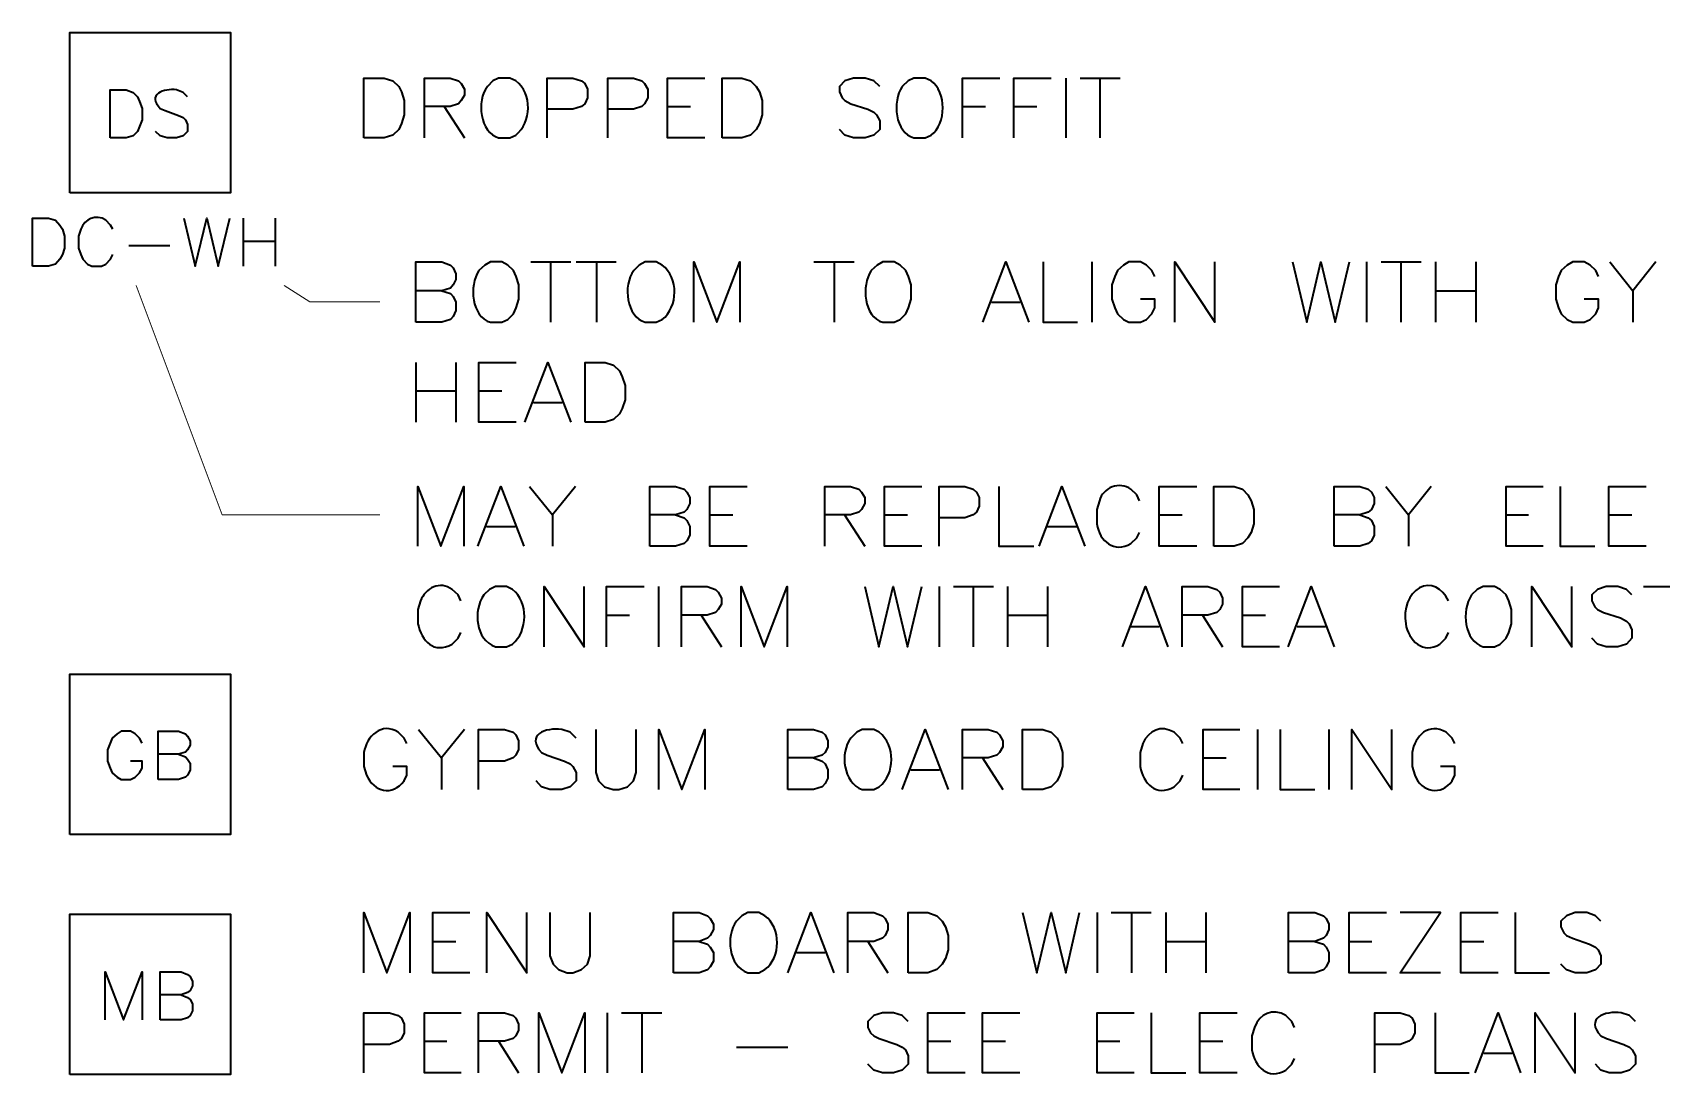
# Model space of a CAD drawing. Header units: inches. Extents: x 5 to 516, y -193 to 129.
# Drawn here: x 458.87 to 472.41, y 49.02 to 57.73 of the extents above; entities that cross this region are included whole.
import ezdxf

# ---------------------------------------------------------------- set-up
doc = ezdxf.new("R2010")
doc.units = ezdxf.units.IN
doc.header["$MEASUREMENT"] = 0
doc.layers.add('PDF9_Geometry', color=7, linetype='Continuous')

msp = doc.modelspace()

# ---------------------------------------------------------------- linework, layer by layer
at = {"layer": 'PDF9_Geometry', "lineweight": 35}
for points in [[(459.1783978, 56.4005533), (459.1783978, 57.7338865), (460.5117311, 57.7338865), (460.5117311, 56.4005533)], [(461.6228444, 56.858335), (461.6228444, 57.3561128), (461.7917333, 57.3561128), (461.8628444, 57.3338905), (461.9117332, 57.2850017), (461.9339555, 57.2405572), (461.9561777, 57.1694461), (461.9561777, 57.0494461), (461.9339555, 56.978335), (461.9117332, 56.9294461), (461.8628444, 56.8805572), (461.7917333, 56.858335)], [(464.6006206, 56.858335), (464.6006206, 57.3561128), (464.7650651, 57.3561128), (464.8361762, 57.3338905), (464.8850651, 57.2850017), (464.9117317, 57.2405572), (464.9339539, 57.1694461), (464.9339539, 57.0494461), (464.9117317, 56.978335), (464.8850651, 56.9294461), (464.8361762, 56.8805572), (464.7650651, 56.858335)], [(459.5117311, 56.858335), (459.5117311, 57.258335), (459.6450644, 57.258335), (459.7028422, 57.2361128), (459.7383978, 57.2005572), (459.7561755, 57.1605572), (459.7783978, 57.1027794), (459.7783978, 57.0094461), (459.7561755, 56.9516683), (459.7383978, 56.9116683), (459.7028422, 56.8761128), (459.6450644, 56.858335)], [(458.8672903, 55.7916666), (458.8672903, 56.1916666), (459.0006236, 56.1916666), (459.0584014, 56.1738888), (459.093957, 56.1338888), (459.1161792, 56.0983332), (459.133957, 56.0405555), (459.133957, 55.9427777), (459.1161792, 55.8894444), (459.093957, 55.8494444), (459.0584014, 55.8094444), (459.0006236, 55.7916666)], [(463.462844, 54.4938874), (463.462844, 54.9916652), (463.6272884, 54.9916652), (463.6983995, 54.969443), (463.7472884, 54.9205541), (463.7695106, 54.8716652), (463.7961773, 54.8005541), (463.7961773, 54.6805541), (463.7695106, 54.609443), (463.7472884, 54.5649985), (463.6983995, 54.5161097), (463.6272884, 54.4938874)], [(468.6895102, 53.4627822), (468.6895102, 53.9605599), (468.8583991, 53.9605599), (468.9295102, 53.9383377), (468.9739546, 53.8894488), (469.0006213, 53.8405599), (469.0228435, 53.7694488), (469.0228435, 53.6494488), (469.0006213, 53.5783377), (468.9739546, 53.5338933), (468.9295102, 53.4850044), (468.8583991, 53.4627822)], [(459.1783978, 51.0672202), (459.1783978, 52.4005535), (460.5117311, 52.4005535), (460.5117311, 51.0672202)], [(467.0984006, 51.4405564), (467.0984006, 51.9383342), (467.2672895, 51.9383342), (467.3384006, 51.916112), (467.3872895, 51.8672231), (467.4095117, 51.8227786), (467.4317339, 51.7472231), (467.4317339, 51.6316675), (467.4095117, 51.5605564), (467.3872895, 51.5116676), (467.3384006, 51.4627787), (467.2672895, 51.4405564)], [(459.1783978, 49.0716691), (459.1783978, 50.4050024), (460.5117311, 50.4050024), (460.5117311, 49.0716691)], [(466.1472876, 49.9161153), (466.1472876, 50.4183375), (466.311732, 50.4183375), (466.3872876, 50.3916709), (466.431732, 50.3472264), (466.4583987, 50.2983375), (466.4806209, 50.2272264), (466.4806209, 50.1072264), (466.4583987, 50.0361153), (466.431732, 49.9872264), (466.3872876, 49.942782), (466.311732, 49.9161153)]]:
    msp.add_lwpolyline(points, close=True, dxfattribs=at)
for points in [[(462.1250665, 56.858335), (462.1250665, 57.3561128), (462.3383998, 57.3561128), (462.4095109, 57.3338905), (462.4317331, 57.3116683), (462.4583998, 57.2627794), (462.4583998, 57.2138905), (462.4317331, 57.1694461), (462.4095109, 57.1427794), (462.3383998, 57.1205572), (462.1250665, 57.1205572)], [(462.8850662, 57.3338884), (462.8361773, 57.3561106), (462.7428439, 57.3561106), (462.6939551, 57.3338884), (462.6495106, 57.2849995)], [(463.1472877, 56.858335), (463.1472877, 57.3561128), (463.3606211, 57.3561128), (463.4317322, 57.3338905), (463.4583988, 57.3116683), (463.4806211, 57.2627794), (463.4806211, 57.1916683), (463.4583988, 57.1427794), (463.4317322, 57.1205572), (463.3606211, 57.098335), (463.1472877, 57.098335)], [(463.6495121, 56.858335), (463.6495121, 57.3561128), (463.8628454, 57.3561128), (463.9339565, 57.3338905), (463.9561788, 57.3116683), (463.9828454, 57.2627794), (463.9828454, 57.1916683), (463.9561788, 57.1427794), (463.9339565, 57.1205572), (463.8628454, 57.098335), (463.6495121, 57.098335)], [(464.4583988, 56.858335), (464.1472877, 56.858335), (464.1472877, 57.3561128), (464.4583988, 57.3561128)], [(465.9117326, 57.2850024), (465.8628437, 57.3338913), (465.7917326, 57.3561135), (465.6939548, 57.3561135), (465.6228437, 57.3338913), (465.5783993, 57.2850024), (465.5783993, 57.2405579), (465.6006215, 57.191669), (465.6228437, 57.1694468), (465.6717326, 57.1427802), (465.8139548, 57.0983357), (465.8628437, 57.0716691), (465.8850659, 57.0494468), (465.9117326, 57.0005579), (465.9117326, 56.9294468), (465.8628437, 56.880558), (465.7917326, 56.8583357), (465.6939548, 56.8583357), (465.6228437, 56.880558), (465.5783993, 56.9294468)], [(466.3383989, 57.3338884), (466.2895101, 57.3561106), (466.1961767, 57.3561106), (466.1472878, 57.3338884), (466.098399, 57.2849995)], [(466.6006205, 56.858335), (466.6006205, 57.3561128), (466.9117316, 57.3561128)], [(467.0272879, 56.858335), (467.0272879, 57.3561128), (467.338399, 57.3561128)], [(467.4583995, 57.3561106), (467.4583995, 56.8583328)], [(467.5783991, 57.3561106), (467.9117325, 57.3561106)], [(467.7428437, 57.3561106), (467.7428437, 56.8583328)], [(460.1561764, 57.2005568), (460.1206209, 57.2361124), (460.0628431, 57.2583346)], [(459.9295098, 57.1027791), (459.9695098, 57.0850013), (460.0806209, 57.0450013), (460.1206209, 57.0272235), (460.1383987, 57.0094457), (460.1561764, 56.9694458), (460.1561764, 56.911668), (460.1206209, 56.8761124), (460.0628431, 56.8583346), (459.9872875, 56.8583346), (459.9295098, 56.8761124), (459.8895098, 56.911668)], [(462.289511, 57.1205601), (462.4583999, 56.8583379)], [(464.1472877, 57.1205601), (464.3383988, 57.1205601)], [(466.6006205, 57.1205601), (466.7917316, 57.1205601)], [(467.0272879, 57.1205601), (467.218399, 57.1205601)], [(462.7428439, 56.8583328), (462.8361773, 56.8583328), (462.8850662, 56.8805551)], [(466.1961767, 56.8583328), (466.2895101, 56.8583328), (466.3383989, 56.8805551)], [(459.2672903, 56.0983343), (459.2495125, 56.0405566), (459.2495125, 55.9427788), (459.2672903, 55.8894454), (459.2850681, 55.8494455), (459.3250681, 55.8094455), (459.3606236, 55.7916677), (459.4406236, 55.7916677), (459.4761792, 55.8094455), (459.5161792, 55.8494455), (459.533957, 55.8894454)], [(459.533957, 56.0983343), (459.5161792, 56.1338899), (459.4761792, 56.1738899)], [(460.1250666, 56.1916684), (460.2183999, 55.7916684), (460.3161777, 56.1916684), (460.409511, 55.7916684), (460.5072888, 56.1916684)], [(460.6183979, 56.1916684), (460.6183979, 55.7916684)], [(460.8850673, 56.1916684), (460.8850673, 55.7916684)], [(459.6672894, 55.9650064), (460.0095116, 55.9650064)], [(460.6183979, 56.0005605), (460.8850646, 56.0005605)], [(462.0539537, 55.3250054), (462.0539537, 55.8272276), (462.2717315, 55.8272276), (462.3428426, 55.8005609), (462.3650648, 55.7783387), (462.3872871, 55.7294498), (462.3872871, 55.6805609), (462.3650648, 55.6361165), (462.3428426, 55.6094498), (462.2717315, 55.5872276), (462.0539537, 55.5872276)], [(462.6761777, 55.3249985), (462.7695111, 55.3249985), (462.8184, 55.3472207), (462.8672888, 55.3961096), (462.8895111, 55.4449985), (462.9117333, 55.5161096), (462.9117333, 55.6361096), (462.8895111, 55.7072207), (462.8672888, 55.7561096), (462.8184, 55.800554), (462.7695111, 55.8272207), (462.6761777, 55.8272207), (462.6272889, 55.800554), (462.5784, 55.7561096)], [(463.0095111, 55.8272207), (463.3428444, 55.8272207)], [(463.1739533, 55.8272207), (463.1739533, 55.3249985)], [(463.387287, 55.8272207), (463.7206203, 55.8272207)], [(463.556178, 55.8272207), (463.556178, 55.3249985)], [(464.1028441, 55.800554), (464.0539552, 55.8272207), (463.9606218, 55.8272207), (463.911733, 55.800554), (463.8672885, 55.7561096)], [(464.3650656, 55.3250054), (464.3650656, 55.8272276), (464.5561767, 55.3250054), (464.7472878, 55.8272276), (464.7472878, 55.3250054)], [(465.3650656, 55.8272207), (465.6983989, 55.8272207)], [(465.5339544, 55.8272207), (465.5339544, 55.3249985)], [(465.9383982, 55.3249985), (466.0317315, 55.3249985), (466.0806204, 55.3472207), (466.1295093, 55.3961096), (466.1517315, 55.4449985), (466.1739537, 55.5161096), (466.1739537, 55.6361096), (466.1517315, 55.7072207), (466.1295093, 55.7561096), (466.0806204, 55.800554), (466.0317315, 55.8272207), (465.9383982, 55.8272207), (465.8895093, 55.800554), (465.8406204, 55.7561096)], [(466.7695116, 55.3250054), (466.9606227, 55.8272276), (467.1517338, 55.3250054)], [(467.2717314, 55.8272207), (467.2717314, 55.3249985), (467.5561758, 55.3249985)], [(467.6761775, 55.8272207), (467.6761775, 55.3249985)], [(468.2006209, 55.7072301), (468.1739542, 55.756119), (468.1295098, 55.8005634), (468.0806209, 55.8272301), (467.9828431, 55.8272301), (467.9383987, 55.8005634), (467.8895098, 55.756119), (467.8672876, 55.7072301), (467.8406209, 55.636119), (467.8406209, 55.516119), (467.8672876, 55.4450079), (467.8895098, 55.396119), (467.9383987, 55.3472301), (467.9828431, 55.3250079), (468.0806209, 55.3250079), (468.1295098, 55.3472301), (468.1739542, 55.396119), (468.2006209, 55.4450079), (468.2006209, 55.516119), (468.0806209, 55.516119)], [(468.3650654, 55.3250054), (468.3650654, 55.8272276), (468.6983987, 55.3250054), (468.6983987, 55.8272276)], [(469.342844, 55.8272207), (469.462844, 55.3249985), (469.5783996, 55.8272207), (469.6983996, 55.3249985), (469.8183996, 55.8272207)], [(469.9606215, 55.8272207), (469.9606215, 55.3249985)], [(470.0806211, 55.8272207), (470.4139545, 55.8272207)], [(470.2450657, 55.8272207), (470.2450657, 55.3249985)], [(470.5339541, 55.8272207), (470.5339541, 55.3249985)], [(470.8672874, 55.8272207), (470.8672874, 55.3249985)], [(471.8895109, 55.7072301), (471.8672887, 55.756119), (471.8183998, 55.8005634), (471.7695109, 55.8272301), (471.6761776, 55.8272301), (471.6272887, 55.8005634), (471.5783998, 55.756119), (471.5561776, 55.7072301), (471.5339554, 55.636119), (471.5339554, 55.516119), (471.5561776, 55.4450079), (471.5783998, 55.396119), (471.6272887, 55.3472301), (471.6761776, 55.3250079), (471.7695109, 55.3250079), (471.8183998, 55.3472301), (471.8672887, 55.396119), (471.8895109, 55.4450079), (471.8895109, 55.516119), (471.7695109, 55.516119)], [(471.982845, 55.8272207), (472.1739561, 55.5872207), (472.1739561, 55.3249985)], [(472.3650652, 55.8272207), (472.1739541, 55.5872207)], [(462.2717317, 55.5872214), (462.3428428, 55.5649992), (462.365065, 55.5383325), (462.3872872, 55.4938881), (462.3872872, 55.422777), (462.365065, 55.3738881), (462.3428428, 55.3472214), (462.2717317, 55.3249992), (462.0539539, 55.3249992)], [(470.5339541, 55.5872214), (470.8672874, 55.5872214)], [(466.8406198, 55.4938874), (467.0806198, 55.4938874)], [(463.9606218, 55.3249985), (464.0539552, 55.3249985), (464.1028441, 55.3472207)], [(462.0539537, 54.9916721), (462.0539537, 54.4938943)], [(462.3872871, 54.9916721), (462.3872871, 54.4938943)], [(462.8895105, 54.4938874), (462.5783994, 54.4938874), (462.5783994, 54.9916652), (462.8895105, 54.9916652)], [(462.9606219, 54.4938874), (463.151733, 54.9916652), (463.3428441, 54.4938874)], [(462.0539537, 54.7561125), (462.3872871, 54.7561125)], [(462.5783994, 54.7561125), (462.7695105, 54.7561125)], [(463.0317324, 54.6583387), (463.2717324, 54.6583387)], [(462.0717331, 53.4627822), (462.0717331, 53.9605599), (462.2628442, 53.4627822), (462.4539553, 53.9605599), (462.4539553, 53.4627822)], [(462.5695109, 53.4627822), (462.760622, 53.9605599), (462.9517331, 53.4627822)], [(463.0006225, 53.9605578), (463.1917336, 53.7250022), (463.1917336, 53.46278)], [(463.3828427, 53.9605578), (463.1917316, 53.7250022)], [(464.0006225, 53.4627822), (464.0006225, 53.9605599), (464.2139558, 53.9605599), (464.2850669, 53.9383377), (464.3072891, 53.911671), (464.3339558, 53.8672266), (464.3339558, 53.8183377), (464.3072891, 53.7694488), (464.2850669, 53.7472266), (464.2139558, 53.7250044), (464.0006225, 53.7250044)], [(464.8095091, 53.4627822), (464.498398, 53.4627822), (464.498398, 53.9605599), (464.8095091, 53.9605599)], [(465.4539554, 53.4627822), (465.4539554, 53.9605599), (465.6672887, 53.9605599), (465.7383998, 53.9383377), (465.760622, 53.911671), (465.7872887, 53.8672266), (465.7872887, 53.8183377), (465.760622, 53.7694488), (465.7383998, 53.7472266), (465.6672887, 53.7250044), (465.4539554, 53.7250044)], [(466.262842, 53.4627822), (465.9517309, 53.4627822), (465.9517309, 53.9605599), (466.262842, 53.9605599)], [(466.4050661, 53.4627822), (466.4050661, 53.9605599), (466.6183995, 53.9605599), (466.6895106, 53.9383377), (466.7161772, 53.911671), (466.7383995, 53.8672266), (466.7383995, 53.7961155), (466.7161772, 53.7472266), (466.6895106, 53.7250044), (466.6183995, 53.6983377), (466.4050661, 53.6983377)], [(466.902844, 53.9605578), (466.902844, 53.46278), (467.1917329, 53.46278)], [(467.2361773, 53.4627822), (467.4272884, 53.9605599), (467.6183995, 53.4627822)], [(468.5472883, 53.4627822), (468.2361772, 53.4627822), (468.2361772, 53.9605599), (468.5472883, 53.9605599)], [(469.6895101, 53.4627822), (469.6895101, 53.9605599), (469.9028435, 53.9605599), (469.9739546, 53.9383377), (470.0006212, 53.911671), (470.0228435, 53.8672266), (470.0228435, 53.8183377), (470.0006212, 53.7694488), (469.9739546, 53.7472266), (469.9028435, 53.7250044), (469.6895101, 53.7250044)], [(470.1206218, 53.9605578), (470.3072884, 53.7250022), (470.3072884, 53.46278)], [(470.4983977, 53.9605578), (470.3072866, 53.7250022)], [(471.4272884, 53.4627822), (471.1206217, 53.4627822), (471.1206217, 53.9605599), (471.4272884, 53.9605599)], [(471.5695104, 53.9605578), (471.5695104, 53.46278), (471.8583993, 53.46278)], [(472.2850653, 53.4627822), (471.9739542, 53.4627822), (471.9739542, 53.9605599), (472.2850653, 53.9605599)], [(464.2139562, 53.7250073), (464.2850673, 53.6983406), (464.3072895, 53.6761184), (464.3339561, 53.6272295), (464.3339561, 53.5561184), (464.3072895, 53.5072295), (464.2850673, 53.4850073), (464.2139562, 53.4627851), (464.0006228, 53.4627851)], [(464.498398, 53.7250073), (464.6895092, 53.7250073)], [(465.6183976, 53.7250073), (465.7872865, 53.4627851)], [(465.9517309, 53.7250073), (466.142842, 53.7250073)], [(468.2361772, 53.7250073), (468.4272884, 53.7250073)], [(469.9028438, 53.7250073), (469.9739549, 53.6983406), (470.0006216, 53.6761184), (470.0228438, 53.6272295), (470.0228438, 53.5561184), (470.0006216, 53.5072295), (469.9739549, 53.4850073), (469.9028438, 53.4627851), (469.6895105, 53.4627851)], [(471.1206217, 53.7250073), (471.3072884, 53.7250073)], [(471.9739542, 53.7250073), (472.1650653, 53.7250073)], [(462.6406214, 53.6272244), (462.8806214, 53.6272244)], [(467.3072878, 53.6272244), (467.5472878, 53.6272244)], [(468.0006216, 53.4850026), (468.0495105, 53.5338915), (468.0717327, 53.5783359)], [(462.4272899, 53.0094492), (462.4050677, 53.0583381), (462.3561788, 53.1027826)], [(462.8583983, 53.1027822), (462.8095094, 53.1294489), (462.7161761, 53.1294489), (462.6672872, 53.1027822), (462.6183983, 53.0583377)], [(463.1206222, 52.6272245), (463.1206222, 53.1294467), (463.4539555, 52.6272245), (463.4539555, 53.1294467)], [(463.6406213, 52.6272245), (463.6406213, 53.1294467), (463.9517324, 53.1294467)], [(464.0717329, 53.1294489), (464.0717329, 52.6272267)], [(464.262843, 52.6272245), (464.262843, 53.1294467), (464.4761764, 53.1294467), (464.5472875, 53.10278), (464.5695097, 53.0805578), (464.5961764, 53.0316689), (464.5961764, 52.98278), (464.5695097, 52.9383356), (464.5472875, 52.9116689), (464.4761764, 52.8894467), (464.262843, 52.8894467)], [(464.7606232, 52.6272245), (464.7606232, 53.1294467), (464.9517343, 52.6272245), (465.1428454, 53.1294467), (465.1428454, 52.6272245)], [(465.7872887, 53.1294489), (465.9028442, 52.6272267), (466.0228442, 53.1294489), (466.1428442, 52.6272267), (466.2628442, 53.1294489)], [(466.4050661, 53.1294489), (466.4050661, 52.6272267)], [(466.5250658, 53.1294489), (466.8583991, 53.1294489)], [(466.6895103, 53.1294489), (466.6895103, 52.6272267)], [(466.9739545, 53.1294489), (466.9739545, 52.6272267)], [(467.3072878, 53.1294489), (467.3072878, 52.6272267)], [(467.9295095, 52.6272245), (468.1206206, 53.1294467), (468.3072873, 52.6272245)], [(468.4272896, 52.6272245), (468.4272896, 53.1294467), (468.6406229, 53.1294467), (468.7161785, 53.10278), (468.7384007, 53.0805578), (468.7606229, 53.0316689), (468.7606229, 52.98278), (468.7384007, 52.9383356), (468.7161785, 52.9116689), (468.6406229, 52.8894467), (468.4272896, 52.8894467)], [(469.2361761, 52.6272245), (468.9295095, 52.6272245), (468.9295095, 53.1294467), (469.2361761, 53.1294467)], [(469.3072877, 52.6272245), (469.4983988, 53.1294467), (469.6895099, 52.6272245)], [(470.9295093, 52.6272267), (471.0228427, 52.6272267), (471.0717316, 52.6494489), (471.1206205, 52.6983378), (471.1428427, 52.7472267), (471.1650649, 52.8183378), (471.1650649, 52.9383378), (471.1428427, 53.0094489), (471.1206205, 53.0583377), (471.0717316, 53.1027822), (471.0228427, 53.1294489), (470.9295093, 53.1294489), (470.8806205, 53.1027822), (470.8317316, 53.0583377)], [(471.3339554, 52.6272245), (471.3339554, 53.1294467), (471.6672887, 52.6272245), (471.6672887, 53.1294467)], [(472.1650643, 53.0583406), (472.1206199, 53.1027851), (472.0495087, 53.1294517), (471.951731, 53.1294517), (471.8806199, 53.1027851), (471.831731, 53.0583406), (471.831731, 53.0094518), (471.8583976, 52.9605629), (471.8806199, 52.9383406), (471.9295088, 52.911674), (472.071731, 52.8672295), (472.1206199, 52.8405629), (472.1428421, 52.8183407), (472.1650643, 52.7694518), (472.1650643, 52.6983407), (472.1206199, 52.6494518), (472.0495087, 52.6272296), (471.951731, 52.6272296), (471.8806199, 52.6494518), (471.831731, 52.6983407)], [(472.2628426, 53.1294489), (472.5961759, 53.1294489)], [(462.0939566, 53.0094492), (462.0717344, 52.9383381), (462.0717344, 52.8183381)], [(463.6406213, 52.8894496), (463.8317324, 52.8894496)], [(464.4272898, 52.8894496), (464.5961787, 52.6272274)], [(466.9739545, 52.8894496), (467.3072878, 52.8894496)], [(468.5961761, 52.8894496), (468.7606206, 52.6272274)], [(468.9295095, 52.8894496), (469.1206206, 52.8894496)], [(462.3561788, 52.6494492), (462.4050677, 52.6983381), (462.4272899, 52.747227)], [(468.0006222, 52.7961155), (468.2361778, 52.7961155)], [(469.3828424, 52.7961155), (469.6183979, 52.7961155)], [(470.5695098, 52.6494492), (470.6183987, 52.6983381), (470.6406209, 52.747227)], [(462.7161761, 52.6272267), (462.8095094, 52.6272267), (462.8583983, 52.6494489)], [(459.7784005, 51.8272209), (459.7561783, 51.8672209), (459.7206227, 51.9027765), (459.6806227, 51.9249987), (459.6050672, 51.9249987), (459.5695116, 51.9027765), (459.5295116, 51.8672209), (459.5117338, 51.8272209), (459.4895116, 51.7694431), (459.4895116, 51.6761098), (459.5117338, 51.618332), (459.5295116, 51.578332), (459.5695116, 51.5427765), (459.6050672, 51.5249987), (459.6806227, 51.5249987), (459.7206227, 51.5427765), (459.7561783, 51.578332), (459.7784005, 51.618332), (459.7784005, 51.6761098), (459.6806227, 51.6761098)], [(459.9117329, 51.525002), (459.9117329, 51.9250019), (460.0806218, 51.9250019), (460.1383996, 51.9027797), (460.1561773, 51.8850019), (460.1783996, 51.845002), (460.1783996, 51.8094464), (460.1561773, 51.7694464), (460.1383996, 51.7516686), (460.0806218, 51.7338908), (459.9117329, 51.7338908)], [(461.978399, 51.8227812), (461.9561768, 51.8672256), (461.9072879, 51.9161145)], [(462.0761773, 51.938332), (462.2672884, 51.7027765), (462.2672884, 51.4405543)], [(462.4583998, 51.938332), (462.2672887, 51.7027765)], [(462.5739552, 51.4405564), (462.5739552, 51.9383342), (462.7917329, 51.9383342), (462.862844, 51.916112), (462.8850663, 51.8938898), (462.9072885, 51.8450009), (462.9072885, 51.7738898), (462.8850663, 51.7250009), (462.862844, 51.7027787), (462.7917329, 51.676112), (462.5739552, 51.676112)], [(463.387287, 51.8672238), (463.3383981, 51.9161127), (463.267287, 51.9383349)], [(463.5517338, 51.938332), (463.5517338, 51.5827765), (463.573956, 51.5116654), (463.6228449, 51.4627765), (463.693956, 51.4405543), (463.7428449, 51.4405543), (463.813956, 51.4627765), (463.8628449, 51.5116654), (463.8850671, 51.5827765), (463.8850671, 51.938332)], [(464.0761772, 51.4405564), (464.0761772, 51.9383342), (464.2672883, 51.4405564), (464.4583994, 51.9383342), (464.4583994, 51.4405564)], [(465.1472876, 51.4405564), (465.1472876, 51.9383342), (465.3606209, 51.9383342), (465.4317321, 51.916112), (465.4583987, 51.8938898), (465.4806209, 51.8450009), (465.4806209, 51.796112), (465.4583987, 51.7472231), (465.4317321, 51.7250009), (465.3606209, 51.7027787), (465.1472876, 51.7027787)], [(465.9072896, 51.9161098), (465.8628451, 51.938332), (465.7650674, 51.938332), (465.7206229, 51.9161098), (465.671734, 51.8672209)], [(466.0984007, 51.4405564), (466.2895118, 51.9383342), (466.4806229, 51.4405564)], [(466.6006205, 51.4405564), (466.6006205, 51.9383342), (466.8139538, 51.9383342), (466.8850649, 51.916112), (466.9072872, 51.8938898), (466.9339538, 51.8450009), (466.9339538, 51.796112), (466.9072872, 51.7472231), (466.8850649, 51.7250009), (466.8139538, 51.7027787), (466.6006205, 51.7027787)], [(468.4317339, 51.8227812), (468.4095117, 51.8672256), (468.3606228, 51.9161145)], [(468.9072871, 51.4405564), (468.6006204, 51.4405564), (468.6006204, 51.9383342), (468.9072871, 51.9383342)], [(469.0539534, 51.938332), (469.0539534, 51.4405543)], [(469.2406215, 51.938332), (469.2406215, 51.4405543), (469.5295103, 51.4405543)], [(469.6450652, 51.938332), (469.6450652, 51.4405543)], [(469.8361754, 51.4405564), (469.8361754, 51.9383342), (470.1695087, 51.4405564), (470.1695087, 51.9383342)], [(470.6939543, 51.8227812), (470.6717321, 51.8672256), (470.6228432, 51.9161145)], [(461.6228435, 51.7472256), (461.6228435, 51.6316701), (461.6450657, 51.560559)], [(463.0983981, 51.7472238), (463.147287, 51.7250016), (463.2895092, 51.6761127), (463.3383981, 51.6538905), (463.3606203, 51.6316683), (463.387287, 51.5827794), (463.387287, 51.5116683), (463.3383981, 51.4627794), (463.267287, 51.4405572), (463.1695092, 51.4405572), (463.0983981, 51.4627794), (463.0539537, 51.5116683)], [(468.0984006, 51.8227812), (468.0761783, 51.7472256), (468.0761783, 51.6316701)], [(470.3383988, 51.7472256), (470.3383988, 51.6316701), (470.360621, 51.560559)], [(460.080624, 51.7338869), (460.1384017, 51.7116646), (460.1561795, 51.6938869), (460.1784017, 51.6583313), (460.1784017, 51.6005535), (460.1561795, 51.5605535), (460.1384017, 51.5427758), (460.080624, 51.524998), (459.9117351, 51.524998)], [(461.9561768, 51.5116701), (461.978399, 51.560559), (461.978399, 51.6316701), (461.8628435, 51.6316701)], [(465.3606213, 51.7027815), (465.4317324, 51.6761149), (465.4583991, 51.6538927), (465.4806213, 51.6050038), (465.4806213, 51.5338927), (465.4583991, 51.4894482), (465.4317324, 51.4627816), (465.3606213, 51.4405593), (465.147288, 51.4405593)], [(466.1695089, 51.6049987), (466.4095089, 51.6049987)], [(466.7650673, 51.7027815), (466.9339562, 51.4405593)], [(468.6006204, 51.7027815), (468.7917315, 51.7027815)], [(470.6717321, 51.5116701), (470.6939543, 51.560559), (470.6939543, 51.6316701), (470.5739544, 51.6316701)], [(468.3606228, 51.4627812), (468.4095117, 51.5116701), (468.4317339, 51.560559)], [(465.7650674, 51.4405543), (465.8628451, 51.4405543), (465.9072896, 51.4627765)], [(461.6228444, 49.9161153), (461.6228444, 50.4183375), (461.8139555, 49.9161153), (462.0050666, 50.4183375), (462.0050666, 49.9161153)], [(462.5028436, 49.9161153), (462.1961769, 49.9161153), (462.1961769, 50.4183375), (462.5028436, 50.4183375)], [(462.6450656, 49.9161153), (462.6450656, 50.4183375), (462.9783989, 49.9161153), (462.9783989, 50.4183375)], [(463.1695091, 50.4183397), (463.1695091, 50.0583397), (463.1961757, 49.9872286), (463.2406202, 49.9427842), (463.3117313, 49.9161175), (463.3606202, 49.9161175), (463.4317313, 49.9427842), (463.4806201, 49.9872286), (463.5028424, 50.0583397), (463.5028424, 50.4183397)], [(464.1961768, 49.9161153), (464.1961768, 50.4183375), (464.4095102, 50.4183375), (464.4806213, 50.3916709), (464.5028435, 50.3694486), (464.5295102, 50.3205598), (464.5295102, 50.2761153), (464.5028435, 50.2272264), (464.4806213, 50.2050042), (464.4095102, 50.1783375), (464.1961768, 50.1783375)], [(464.9561765, 50.391673), (464.9072876, 50.4183397), (464.8139543, 50.4183397), (464.7650654, 50.391673), (464.720621, 50.3472286)], [(465.1472876, 49.9161153), (465.3383987, 50.4183375), (465.5295098, 49.9161153)], [(465.6450655, 49.9161153), (465.6450655, 50.4183375), (465.8628432, 50.4183375), (465.9339543, 50.3916709), (465.9561766, 50.3694486), (465.9783988, 50.3205598), (465.9783988, 50.2761153), (465.9561766, 50.2272264), (465.9339543, 50.2050042), (465.8628432, 50.1783375), (465.6450655, 50.1783375)], [(467.0984006, 50.4183397), (467.2184006, 49.9161175), (467.3384006, 50.4183397), (467.4584006, 49.9161175), (467.5739561, 50.4183397)], [(467.7206201, 50.4183397), (467.7206201, 49.9161175)], [(467.8361755, 50.4183397), (468.1695088, 50.4183397)], [(468.0050665, 50.4183397), (468.0050665, 49.9161175)], [(468.2895107, 50.4183397), (468.2895107, 49.9161175)], [(468.622844, 50.4183397), (468.622844, 49.9161175)], [(469.3117319, 49.9161153), (469.3117319, 50.4183375), (469.5295097, 50.4183375), (469.6006208, 50.3916709), (469.622843, 50.3694486), (469.6450652, 50.3205598), (469.6450652, 50.2761153), (469.622843, 50.2272264), (469.6006208, 50.2050042), (469.5295097, 50.1783375), (469.3117319, 50.1783375)], [(470.1250651, 49.9161153), (469.813954, 49.9161153), (469.813954, 50.4183375), (470.1250651, 50.4183375)], [(470.5739547, 49.9161153), (470.2406214, 49.9161153), (470.5739547, 50.4183375), (470.2406214, 50.4183375)], [(471.0539546, 49.9161153), (470.7428435, 49.9161153), (470.7428435, 50.4183375), (471.0539546, 50.4183375)], [(471.1961765, 50.4183397), (471.1961765, 49.9161175), (471.4806209, 49.9161175)], [(471.907288, 50.3472224), (471.8628435, 50.3916669), (471.7917324, 50.4183336), (471.6939547, 50.4183336), (471.6228435, 50.3916669), (471.5739547, 50.3472224), (471.5739547, 50.2983336), (471.6006213, 50.2494447), (471.6228435, 50.2272225), (471.6717324, 50.2050002), (471.8139546, 50.1561113), (471.8628435, 50.1294447), (471.8850658, 50.1072225), (471.907288, 50.0583336), (471.907288, 49.9872225), (471.8628435, 49.942778), (471.7917324, 49.9161114), (471.6939547, 49.9161114), (471.6228435, 49.942778), (471.5739547, 49.9872225)], [(462.1961769, 50.1783314), (462.387288, 50.1783314)], [(464.4095105, 50.1783314), (464.4806216, 50.1561092), (464.5028439, 50.1294425), (464.5295105, 50.0849981), (464.5295105, 50.013887), (464.5028439, 49.9649981), (464.4806216, 49.9427759), (464.4095105, 49.9161092), (464.1961772, 49.9161092)], [(465.8139543, 50.1783314), (465.9783987, 49.9161092)], [(468.2895107, 50.1783314), (468.622844, 50.1783314)], [(469.5295099, 50.1783314), (469.600621, 50.1561092), (469.6228432, 50.1294425), (469.6450654, 50.0849981), (469.6450654, 50.013887), (469.6228432, 49.9649981), (469.600621, 49.9427759), (469.5295099, 49.9161092), (469.3117321, 49.9161092)], [(469.813954, 50.1783314), (470.0050651, 50.1783314)], [(470.7428435, 50.1783314), (470.9339546, 50.1783314)], [(465.2184004, 50.0850064), (465.4584003, 50.0850064)], [(459.4717327, 49.5250021), (459.4717327, 49.9250021), (459.6228438, 49.5250021), (459.7783994, 49.9250021), (459.7783994, 49.5250021)], [(459.92951, 49.5250021), (459.92951, 49.9250021), (460.1028433, 49.9250021), (460.1561766, 49.9027798), (460.1783988, 49.8850021), (460.1961766, 49.8450021), (460.1961766, 49.8094465), (460.1783988, 49.7694465), (460.1561766, 49.7516687), (460.1028433, 49.733891), (459.92951, 49.733891)], [(464.8139543, 49.9161175), (464.9072876, 49.9161175), (464.9561765, 49.9427842)], [(460.1028453, 49.733887), (460.1561786, 49.7116648), (460.1784008, 49.693887), (460.1961786, 49.6583314), (460.1961786, 49.6005537), (460.1784008, 49.5605537), (460.1561786, 49.5427759), (460.1028453, 49.5249981), (459.9295119, 49.5249981)], [(461.6228444, 49.0850064), (461.6228444, 49.5827842), (461.8361777, 49.5827842), (461.9072888, 49.560562), (461.9339555, 49.5383398), (461.9561777, 49.4894509), (461.9561777, 49.4183398), (461.9339555, 49.3694509), (461.9072888, 49.3472287), (461.8361777, 49.320562), (461.6228444, 49.320562)], [(462.4317331, 49.0850064), (462.1250665, 49.0850064), (462.1250665, 49.5827842), (462.4317331, 49.5827842)], [(462.5739552, 49.0850064), (462.5739552, 49.5827842), (462.7917329, 49.5827842), (462.862844, 49.560562), (462.8850663, 49.5383398), (462.9072885, 49.4894509), (462.9072885, 49.440562), (462.8850663, 49.3916731), (462.862844, 49.3694509), (462.7917329, 49.3472287), (462.5739552, 49.3472287)], [(463.0761773, 49.0850064), (463.0761773, 49.5827842), (463.2672884, 49.0850064), (463.4583995, 49.5827842), (463.4583995, 49.0850064)], [(463.6450656, 49.582782), (463.6450656, 49.0850043)], [(463.7650675, 49.582782), (464.0984008, 49.582782)], [(463.933954, 49.582782), (463.933954, 49.0850043)], [(466.1472876, 49.5116648), (466.0983987, 49.5605537), (466.0272876, 49.5827759), (465.9339542, 49.5827759), (465.8628431, 49.5605537), (465.8139543, 49.5116648), (465.8139543, 49.4627759), (465.8361765, 49.4183314), (465.8628431, 49.3916648), (465.9072876, 49.3694426), (466.0539542, 49.3205537), (466.0983987, 49.2983314), (466.1250654, 49.2761092), (466.1472876, 49.2272203), (466.1472876, 49.1561092), (466.0983987, 49.1072203), (466.0272876, 49.0849981), (465.9339542, 49.0849981), (465.8628431, 49.1072203), (465.8139543, 49.1561092)], [(466.6228432, 49.0850064), (466.3117321, 49.0850064), (466.3117321, 49.5827842), (466.6228432, 49.5827842)], [(467.0761784, 49.0850064), (466.7650673, 49.0850064), (466.7650673, 49.5827842), (467.0761784, 49.5827842)], [(468.0272867, 49.0850064), (467.7206201, 49.0850064), (467.7206201, 49.5827842), (468.0272867, 49.5827842)], [(468.1695088, 49.582782), (468.1695088, 49.0850043), (468.4583977, 49.0850043)], [(468.8850659, 49.0850064), (468.5739548, 49.0850064), (468.5739548, 49.5827842), (468.8850659, 49.5827842)], [(470.0272877, 49.0850064), (470.0272877, 49.5827842), (470.240621, 49.5827842), (470.3117321, 49.560562), (470.3383988, 49.5383398), (470.360621, 49.4894509), (470.360621, 49.4183398), (470.3383988, 49.3694509), (470.3117321, 49.3472287), (470.240621, 49.320562), (470.0272877, 49.320562)], [(470.5295098, 49.582782), (470.5295098, 49.0850043), (470.8139543, 49.0850043)], [(470.8628431, 49.0850064), (471.0539542, 49.5827842), (471.2406209, 49.0850064)], [(471.360621, 49.0850064), (471.360621, 49.5827842), (471.6939543, 49.0850064), (471.6939543, 49.5827842)], [(472.1961764, 49.5116648), (472.1472875, 49.5605537), (472.0761764, 49.5827759)], [(469.0272878, 49.4627824), (469.0050656, 49.3916713), (469.0050656, 49.2761157)], [(469.3606211, 49.4627824), (469.3383989, 49.5116713), (469.28951, 49.5605602)], [(462.1250665, 49.3472225), (462.3117331, 49.3472225)], [(462.7428439, 49.3472225), (462.9072884, 49.0850003)], [(466.3117321, 49.3472225), (466.5028432, 49.3472225)], [(466.7650673, 49.3472225), (466.9561784, 49.3472225)], [(467.7206201, 49.3472225), (467.9072868, 49.3472225)], [(468.5739548, 49.3472225), (468.7650659, 49.3472225)], [(471.9072875, 49.3916648), (471.9561764, 49.3694426), (472.0983986, 49.3205537), (472.1472875, 49.2983314), (472.1695097, 49.2761092), (472.1961764, 49.2272203), (472.1961764, 49.1561092), (472.1472875, 49.1072203), (472.0761764, 49.0849981), (471.9783986, 49.0849981), (471.9072875, 49.1072203), (471.8628431, 49.1561092)], [(464.7206203, 49.2983401), (465.1472869, 49.2983401)], [(469.28951, 49.1072269), (469.3383989, 49.1561157), (469.3606211, 49.2050046)], [(470.9339536, 49.2494487), (471.1695092, 49.2494487)]]:
    msp.add_lwpolyline(points, dxfattribs=at)
at = {"layer": 'PDF9_Geometry', "lineweight": 15}
for points in [[(459.7295091, 55.6316731), (460.4450646, 53.7250065), (461.7561757, 53.7250065)], [(460.960622, 55.6316731), (461.1739553, 55.4938953), (461.7561775, 55.4938953)]]:
    msp.add_lwpolyline(points, dxfattribs=at)
at = {"layer": 'PDF9_Geometry', "lineweight": 35}
msp.add_lwpolyline([(468.0717327, 53.8405581), (468.0495105, 53.889447), (468.0006216, 53.9383359, 0.5085487246), (467.7383994, 53.8405581), (467.7161772, 53.769447), (467.7161772, 53.649447)], format="xyb", dxfattribs=at)
msp.add_ellipse((470.4734685, 52.8790927), major_axis=(-0.0006193, 0.2577337), ratio=0.7525993502, start_param=5.2409784769, end_param=8.0901853795, dxfattribs=at)
for points in [[(462.8850662, 56.8805551), (463.0185476, 56.989518), (463.0244736, 57.2234439), (462.8850662, 57.3338884)], [(466.3383989, 56.8805551), (466.4669915, 56.974481), (466.4706212, 57.2404069), (466.3383989, 57.3338884)], [(460.0628431, 57.2583346), (459.962695, 57.2725568), (459.8116579, 57.2172976), (459.9295098, 57.1027791)], [(462.6495106, 57.2849995), (462.5521032, 57.1669995), (462.5909921, 56.9014439), (462.7428439, 56.8583328)], [(466.098399, 57.2849995), (466.0126212, 57.1617402), (466.0389175, 56.9006291), (466.1961767, 56.8583328)], [(459.4761792, 56.1738899), (459.3964014, 56.2291491), (459.2970681, 56.1835936), (459.2672903, 56.0983343)], [(462.5784, 55.7561096), (462.4951407, 55.6266281), (462.5159555, 55.37048), (462.6761777, 55.3249985)], [(463.8672885, 55.7561096), (463.7721774, 55.6307763), (463.8060293, 55.3714429), (463.9606218, 55.3249985)], [(464.1028441, 55.3472207), (464.2363255, 55.45448), (464.2420292, 55.6962577), (464.1028441, 55.800554)], [(465.8406204, 55.7561096), (465.7573611, 55.6266281), (465.7781759, 55.37048), (465.9383982, 55.3249985)], [(467.7161772, 53.649447), (467.7403253, 53.5044841), (467.8586957, 53.403373), (468.0006216, 53.4850026)], [(462.3561788, 53.1027826), (462.2550677, 53.1818196), (462.1349937, 53.1135233), (462.0939566, 53.0094492)], [(462.8583983, 52.6494489), (462.9876576, 52.7570044), (462.9914354, 53.0004118), (462.8583983, 53.1027822)], [(462.6183983, 53.0583377), (462.5295095, 52.9241155), (462.549065, 52.6882637), (462.7161761, 52.6272267)], [(470.8317316, 53.0583377), (470.7484723, 52.9288563), (470.7692871, 52.6726341), (470.9295093, 52.6272267)], [(462.0717344, 52.8183381), (462.0997344, 52.6767826), (462.2054381, 52.5642641), (462.3561788, 52.6494492)], [(470.2850654, 52.8183381), (470.3078061, 52.6815233), (470.4302506, 52.5604122), (470.5695098, 52.6494492)], [(461.9072879, 51.9161145), (461.7709916, 52.0060404), (461.640399, 51.8812997), (461.6228435, 51.7472256)], [(463.267287, 51.9383349), (463.1321018, 51.9596682), (462.9674352, 51.893446), (463.0983981, 51.7472238)], [(465.9072896, 51.4627765), (466.0416599, 51.5713691), (466.044697, 51.8081839), (465.9072896, 51.9161098)], [(468.3606228, 51.9161145), (468.2491413, 51.9812997), (468.1495857, 51.9332997), (468.0984006, 51.8227812)], [(470.6228432, 51.9161145), (470.4763247, 52.0016701), (470.3618803, 51.8879664), (470.3383988, 51.7472256)], [(465.671734, 51.8672209), (465.5774377, 51.746332), (465.6075859, 51.4948506), (465.7650674, 51.4405543)], [(468.0761783, 51.6316701), (468.1041783, 51.4901886), (468.209882, 51.3775219), (468.3606228, 51.4627812)], [(461.6450657, 51.560559), (461.7015842, 51.4199664), (461.8619546, 51.3831516), (461.9561768, 51.5116701)], [(470.360621, 51.560559), (470.4164729, 51.4122627), (470.5825469, 51.3901145), (470.6717321, 51.5116701)], [(464.9561765, 49.9427842), (465.092621, 50.0430064), (465.092621, 50.2914508), (464.9561765, 50.391673)], [(464.720621, 50.3472286), (464.627584, 50.2172286), (464.6534358, 49.9770064), (464.8139543, 49.9161175)], [(469.28951, 49.5605602), (469.1792878, 49.6259676), (469.0728433, 49.5772268), (469.0272878, 49.4627824)], [(472.0761764, 49.5827759), (471.9418801, 49.6043314), (471.7746209, 49.5369981), (471.9072875, 49.3916648)], [(469.0050656, 49.2761157), (469.0330656, 49.1345602), (469.1387693, 49.0219676), (469.28951, 49.1072269)]]:
    msp.add_open_spline(points, degree=3, dxfattribs=at)

doc.saveas('drawing.dxf')
